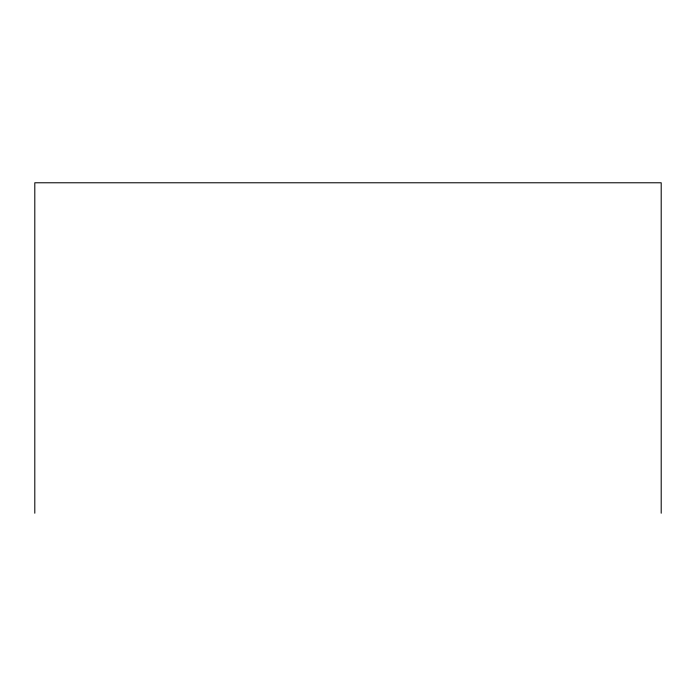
<?xml version="1.0" encoding="UTF-8"?>
<svg xmlns="http://www.w3.org/2000/svg" width="696" height="696" viewBox="0 0 696 696"><rect width="100%" height="100%" fill="white"/><g stroke="black" fill="none" stroke-linecap="round" stroke-linejoin="round"><path stroke-width="1.04" d="M661.2 513.222L661.2 182.778L34.8 182.778L34.8 513.222"/></g></svg>
